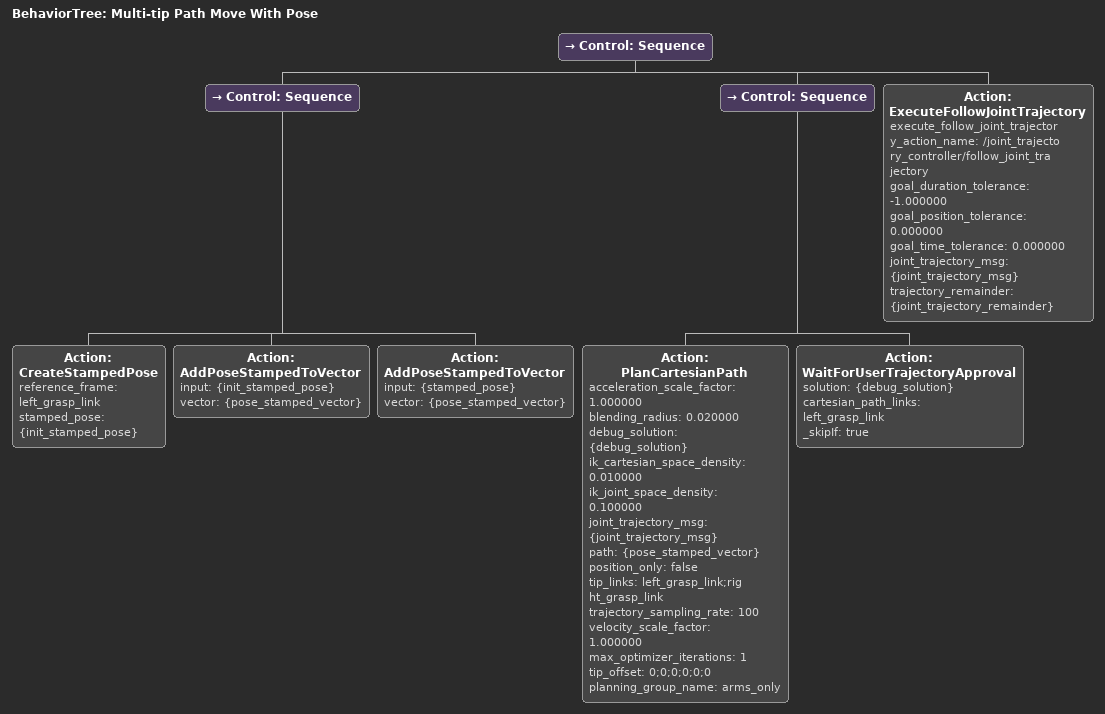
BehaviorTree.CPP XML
<?xml version="1.0" encoding="UTF-8" ?>
<root BTCPP_format="4" main_tree_to_execute="Multi-tip Path Move With Pose">
  <BehaviorTree ID="Multi-tip Path Move With Pose" _description="">
    <Control ID="Sequence">
      <Control ID="Sequence">
        <Action
          ID="CreateStampedPose"
          reference_frame="left_grasp_link"
          stamped_pose="{init_stamped_pose}"
        />
        <Action
          ID="AddPoseStampedToVector"
          input="{init_stamped_pose}"
          vector="{pose_stamped_vector}"
        />
        <Action
          ID="AddPoseStampedToVector"
          input="{stamped_pose}"
          vector="{pose_stamped_vector}"
        />
      </Control>
      <Control ID="Sequence">
        <Action
          ID="PlanCartesianPath"
          acceleration_scale_factor="1.000000"
          blending_radius="0.020000"
          debug_solution="{debug_solution}"
          ik_cartesian_space_density="0.010000"
          ik_joint_space_density="0.100000"
          joint_trajectory_msg="{joint_trajectory_msg}"
          path="{pose_stamped_vector}"
          position_only="false"
          tip_links="left_grasp_link;right_grasp_link"
          trajectory_sampling_rate="100"
          velocity_scale_factor="1.000000"
          max_optimizer_iterations="1"
          tip_offset="0;0;0;0;0;0"
          planning_group_name="arms_only"
        />
        <Action
          ID="WaitForUserTrajectoryApproval"
          solution="{debug_solution}"
          cartesian_path_links="left_grasp_link"
          _skipIf="true"
        />
      </Control>
      <Action
        ID="ExecuteFollowJointTrajectory"
        execute_follow_joint_trajectory_action_name="/joint_trajectory_controller/follow_joint_trajectory"
        goal_duration_tolerance="-1.000000"
        goal_position_tolerance="0.000000"
        goal_time_tolerance="0.000000"
        joint_trajectory_msg="{joint_trajectory_msg}"
        trajectory_remainder="{joint_trajectory_remainder}"
      />
    </Control>
  </BehaviorTree>
</root>
